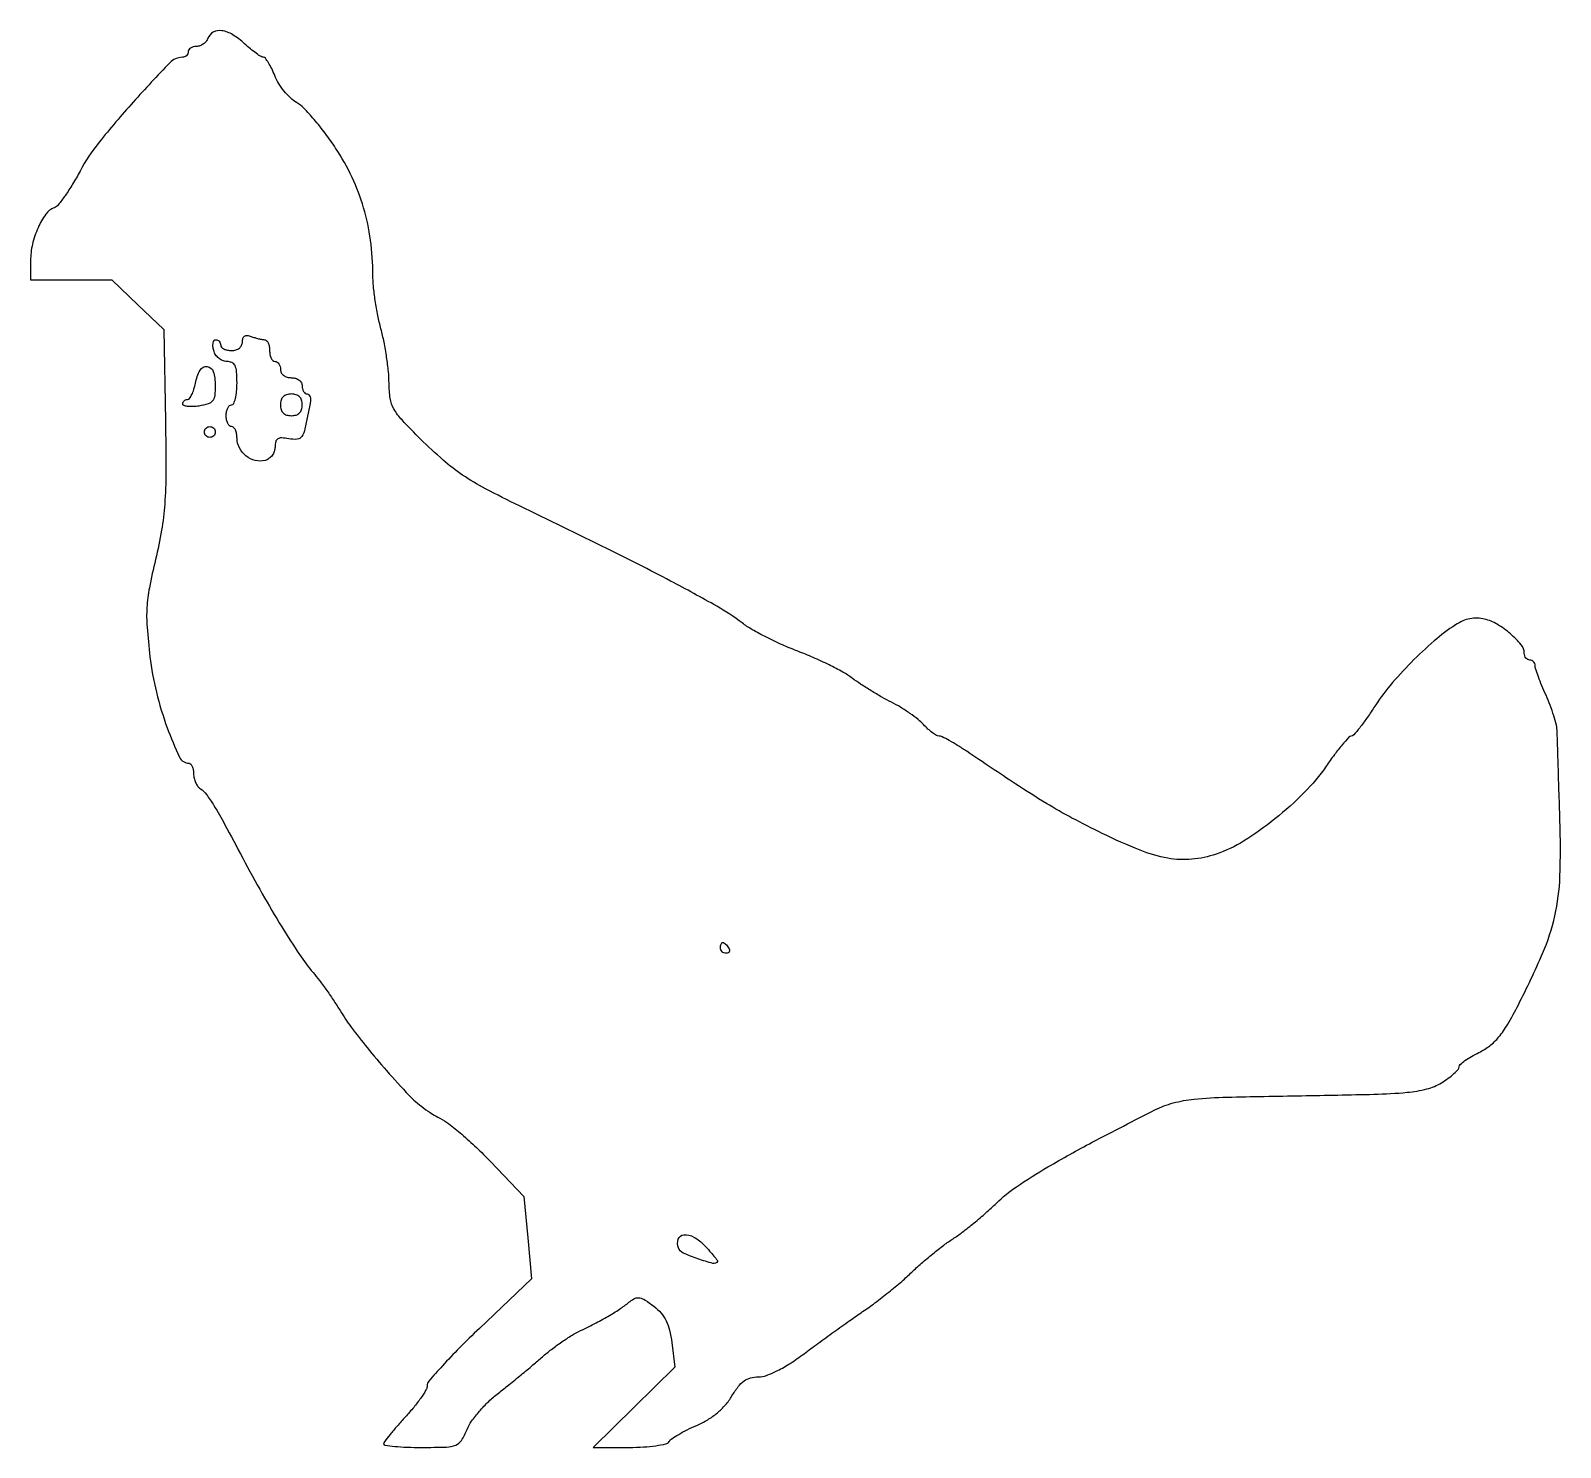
# Model space of a CAD drawing. Extents: x 0 to 282, y 0 to 261.
import ezdxf

# ---------------------------------------------------------------- set-up
doc = ezdxf.new("R2010")
doc.units = 0

msp = doc.modelspace()

# ---------------------------------------------------------------- linework, layer by layer
for points in [[(32.638374, 259.5, -0.081035), (32.303843, 258.926585, -0.065663), (31.782009, 258.440625, -0.06652), (31.159833, 258.112085, -0.088478), (30.531385, 258, 0.063461), (29.94588, 257.925386, 0.081424), (29.449844, 257.70625, 0.09843), (29.117941, 257.381366, 0.151099), (29, 257, -0.104781), (28.919152, 256.61844, -0.09912), (28.689701, 256.29375, -0.096493), (28.346891, 256.076133, -0.093578), (27.943663, 256, 0.204991), (25.611192, 255.001781, 0.007437), (18.896806, 247.753228, 0.01391), (12.603866, 240.349379, 0.046773), (9.10534, 235.046259, -0.013361), (7.738161, 232.638454, -0.017457), (6.354705, 230.517829, -0.015132), (5.104593, 228.850043, -0.133511), (4.368267, 228.311076, 0.14594), (2.804424, 227.106761, 0.051031), (1.372323, 224.621414, 0.048194), (0.346082, 221.5703, 0.057099), (0, 218.54966), (0, 215), (7.482441, 215), (14.964881, 215), (19.732441, 210.434403), (24.5, 205.868806), (24.81398, 189.085736, -0.004676), (24.902334, 179.640107, -0.017658), (24.69355, 173.729838, -0.024554), (24.11274, 168.901729, -0.017094), (23.005675, 163.523475, 0.011067), (21.862676, 158.290793, 0.033839), (21.408994, 154.688163, 0.033483), (21.443025, 151.036962, 0.010658), (21.97306, 145.622142, 0.030255), (23.159568, 139.078774, 0.027852), (25.150919, 132.538588, 0.021938), (27.414517, 127.110974, 0.290753), (29.163519, 126, -0.215379), (29.483506, 125.855458, -0.079436), (29.754284, 125.427096, -0.060414), (29.938704, 124.796419, -0.040974), (30, 124.04969, 0.057351), (30.092679, 123.244352, 0.049409), (30.367188, 122.437375, 0.051912), (30.771255, 121.748308, 0.092152), (31.25, 121.29969, -0.09115), (32.355205, 120.268152, -0.022385), (33.750984, 118.198324, -0.013215), (35.724252, 114.768737, -0.002599), (39.071817, 108.5, 0.007596), (42.645673, 101.965529, 0.00888), (46.240545, 95.878039, 0.009386), (49.5201, 90.761052, 0.02819), (52.014526, 87.446201, -0.013894), (53.173797, 85.993955, -0.007316), (54.536253, 84.13026, -0.007272), (55.876781, 82.179565, -0.011116), (56.976379, 80.446201, 0.023615), (59.033888, 77.375253, 0.011344), (61.942714, 73.628897, 0.010044), (65.527189, 69.398948, 0.007223), (69.69072, 64.816327, 0.027847), (70.880335, 63.678494, 0.017403), (72.388591, 62.477, 0.017455), (73.962309, 61.393506, 0.030169), (75.350339, 60.621221, -0.052586), (76.95524, 59.631739, -0.012654), (79.382973, 57.656963, -0.012854), (82.067785, 55.235424, -0.012431), (84.655527, 52.652568), (90.811055, 46.195347), (91.52059, 38.623551), (92.230126, 31.051754), (82.615063, 21.90406, 0.007132), (78.930587, 18.297165, 0.010656), (75.824425, 15.032097, 0.005936), (73.324042, 12.222768, 0.180783), (73, 11.35584, -0.135759), (72.783771, 10.574148, -0.017222), (71.825, 9.091994, -0.019169), (70.531752, 7.379997, -0.014858), (69, 5.615826, 0.006832), (67.467274, 3.906732, 0.010114), (66.175, 2.363601, 0.005699), (65.136586, 1.040784, 0.165006), (65, 0.638169, 0.378789), (65.225472, 0.38325, 0.007838), (67.052308, 0.187462, 0.014206), (69.307779, 0.045905, 0.008568), (71.98658, 0, 0.007208), (76.553901, 0.065845, 0.08725), (78.266361, 0.418133, 0.160814), (79.317894, 1.296385, 0.04009), (80.357841, 3.314007, -0.055275), (81.194649, 4.823399, -0.02343), (82.622026, 6.649306, -0.022837), (84.343321, 8.474821, -0.027707), (86.121261, 10.014505, 0.004535), (88.068841, 11.549186, 0.002887), (90.308764, 13.368767, 0.002899), (92.485701, 15.179394, 0.005379), (94.227724, 16.677771, -0.016866), (95.894202, 18.045843, -0.012507), (97.821661, 19.447153, -0.012674), (99.709701, 20.679484, -0.027679), (101.227724, 21.504026, 0.008964), (104.135559, 22.945311, 0.01358), (106.605974, 24.311804, 0.015633), (108.676747, 25.620701, 0.024451), (110.362501, 26.885886, -0.072965), (111.308379, 27.461979, -0.150733), (112.161066, 27.549398, -0.097063), (113.163355, 27.136738, -0.020062), (114.719153, 26.016134, -0.048176), (116.066728, 24.733789, -0.063029), (117.009111, 23.32029, -0.055958), (117.642823, 21.586037, -0.028985), (118.057678, 19.31376), (118.615356, 14.78894), (111.100051, 7.39447), (103.584745, 0), (110.233356, 0, 0.014955), (112.845737, 0.078154, 0.021774), (115.137572, 0.315876, 0.018958), (116.95204, 0.655077, 0.201279), (117.551148, 1.08276, -0.106532), (118.058791, 1.61066, -0.015762), (119.318289, 2.402359, -0.017165), (120.890877, 3.251943, -0.014011), (122.627242, 4.054542, 0.034262), (124.653763, 5.092771, 0.038444), (126.438354, 6.363583, 0.040167), (127.938045, 7.835181, 0.045411), (129.115852, 9.471782, -0.029102), (130.271641, 11.193393, -0.073554), (131.34704, 12.245675, -0.09157), (132.526887, 12.808433, -0.065701), (133.978456, 13, 0.086574), (135.492951, 13.264212, 0.030606), (137.522755, 14.138302, 0.026676), (139.86524, 15.48313, 0.018008), (142.390497, 17.25, -0.003639), (144.922041, 19.13188, -0.002338), (147.884632, 21.279688, -0.002349), (150.80411, 23.354764, -0.004409), (153.186383, 25, 0.012318), (155.447578, 26.61503, 0.008049), (157.977955, 28.582719, 0.008096), (160.383992, 30.581643, 0.015321), (162.245492, 32.281598, -0.01317), (164.004874, 33.902226, -0.009088), (166.076906, 35.646967, -0.009169), (168.132055, 37.253016, -0.018472), (169.819927, 38.427843, 0.020044), (171.534923, 39.629567, 0.009093), (173.684854, 41.331015, 0.008986), (175.890455, 43.210095, 0.012175), (177.809364, 44.990414, -0.044569), (181.50652, 47.999905, -0.015708), (187.293929, 51.650343, -0.011628), (195.440419, 56.186413, -0.004421), (207, 62.14524, -0.0512), (210.375654, 63.434406, -0.041379), (214.194802, 64.128526, -0.018203), (220.269001, 64.497505, -0.002081), (233.988749, 64.773394, 0.002079), (247.324384, 65.0415, 0.016922), (253.41601, 65.395821, 0.038386), (257.059073, 66.01621, 0.077194), (259.738749, 67.147555, 0.0188), (260.987778, 67.985966, 0.025637), (262.042008, 68.838527, 0.024332), (262.818079, 69.60618, 0.187708), (263, 70.07369, -0.212776), (263.201591, 70.525961, -0.025386), (264.073546, 71.233155, -0.026708), (265.254736, 72.002441, -0.018887), (266.654626, 72.74213, 0.053797), (268.632792, 73.970856, 0.054262), (270.296964, 75.590146, 0.039967), (271.938573, 77.935142, 0.014311), (273.904626, 81.514833, 0.016438), (278.367674, 90.976362, 0.046642), (280.623167, 97.906073, 0.046828), (281.550419, 105.118382, 0.016674), (281.560114, 115.517558, -0.000106), (281.382171, 121.041973, -0.000141), (281.222596, 126.073346, -0.0001), (281.090825, 130.292204, -0.00139), (281.047743, 131.817238, 0.052105), (280.893661, 132.999661, 0.015975), (280.420218, 134.739794, 0.015797), (279.76212, 136.666254, 0.016674), (278.994363, 138.512373, -0.008361), (278.230652, 140.265971, -0.010548), (277.585844, 141.914131, -0.008808), (277.101594, 143.308715, -0.079314), (277, 143.945136, 0.093714), (276.923861, 144.347799, 0.096534), (276.70625, 144.690134, 0.099094), (276.381562, 144.91927, 0.104631), (276, 145, -0.123617), (275.61725, 145.096097, -0.099252), (275.288675, 145.367188, -0.089414), (275.064747, 145.772488, -0.078306), (274.982723, 146.25, 0.170602), (274.404099, 147.826472, 0.04261), (272.455612, 149.816342, 0.04331), (270.00413, 151.581958, 0.073055), (267.667015, 152.547438, 0.054157), (266.322688, 152.733726, 0.056779), (264.99166, 152.621725, 0.054003), (263.663864, 152.203288, 0.041738), (262.328958, 151.479886, 0.032668), (258.393479, 148.516882, 0.02045), (254.179274, 144.578672, 0.020407), (250.282069, 140.289365, 0.031398), (247.312369, 136.25, -0.010107), (245.961327, 134.238251, -0.015112), (244.693707, 132.542187, -0.010011), (243.586742, 131.2066, -0.218036), (243.135489, 131, 0.213554), (242.674116, 130.793528, 0.008586), (241.446652, 129.371371, 0.013768), (240.035401, 127.580302, 0.009172), (238.51395, 125.45573, -0.044432), (234.498302, 120.609292, -0.028936), (229.089603, 115.747383, -0.029203), (223.325323, 111.667234, -0.057357), (218.255848, 109.262109, -0.059665), (213.77043, 108.309789, -0.067606), (209.37915, 108.507476, -0.050414), (204.249353, 109.986669, -0.018), (197.276044, 113.079682, -0.009117), (191.724629, 115.911543, -0.013718), (187.002205, 118.598986, -0.009716), (181.397713, 122.145921, -0.002394), (172.336522, 128.192699, 0.009597), (170.673926, 129.267905, 0.012815), (169.122428, 130.175355, 0.010051), (167.805159, 130.867014, 0.116371), (167.24151, 131, -0.133316), (166.763, 131.129895, -0.027159), (166.024023, 131.618758, -0.026845), (165.202646, 132.300028, -0.02237), (164.404988, 133.10641, 0.040385), (163.396593, 134.054989, 0.016397), (161.88459, 135.183856, 0.016099), (160.171102, 136.297532, 0.019736), (158.5, 137.220631, -0.01291), (156.73318, 138.165367, -0.008216), (154.724933, 139.350895, -0.008252), (152.791753, 140.579702, -0.015146), (151.265731, 141.653114, 0.033666), (149.56374, 142.758477, 0.011948), (146.994095, 144.111942, 0.011796), (144.093215, 145.468075, 0.013613), (141.265731, 146.618736, -0.015134), (138.419151, 147.787267, -0.012529), (135.460649, 149.19764, -0.01272), (132.812164, 150.628541, -0.032901), (131.004563, 151.829843, 0.034569), (126.323828, 154.918147, 0.007523), (117.827727, 159.549348, 0.006223), (106.072601, 165.543906, 0.002561), (90, 173.387475, -0.009366), (83.71886, 176.559272, -0.027112), (79.543968, 179.065, -0.030898), (75.97208, 181.817451, -0.015459), (71.794848, 185.703012, -0.009785), (68.385275, 189.211694, -0.059252), (66.887226, 191.252817, -0.089976), (66.20773, 193.20279, -0.038323), (65.988131, 195.968697, 0.024219), (65.879407, 198.096692, 0.01195), (65.546097, 200.784555, 0.011829), (65.066422, 203.563417, 0.016912), (64.5, 206, -0.016622), (63.933611, 208.430054, -0.011785), (63.453903, 211.188568, -0.011914), (63.120381, 213.847477, -0.024576), (63.011869, 215.939805, 0.03249), (62.57826, 222.341528, 0.038314), (61.31748, 228.280687, 0.038874), (59.185739, 233.88497, 0.035264), (56.15237, 239.286546, 0.015315), (54.24311, 242.001999, 0.016094), (52.201242, 244.549718, 0.015936), (50.304469, 246.628369, 0.066519), (48.975262, 247.673685, -0.056632), (47.841395, 248.52978, -0.032282), (46.674017, 249.791944, -0.03184), (45.649617, 251.232324, -0.045189), (44.946191, 252.637139, 0.018361), (44.385291, 253.925444, 0.026722), (43.790518, 255.012159, 0.025134), (43.233846, 255.818096, 0.233108), (42.864876, 256, -0.142699), (42.42934, 256.126884, -0.014705), (41.534428, 256.734375, -0.01737), (40.494242, 257.542531, -0.01304), (39.405499, 258.5, 0.048983), (37.214265, 260.164129, 0.101577), (35.204951, 260.895701, 0.159152), (33.641213, 260.628972, 0.181914)], [(43.081787, 204, -0.20455), (43.43274, 203.850156, -0.083526), (43.730275, 203.4125, -0.063754), (43.932556, 202.765613, -0.043961), (44, 202, 0.048028), (44.073693, 201.234582, 0.068025), (44.29375, 200.5875, 0.088204), (44.618118, 200.151477, 0.191087), (45, 200, -0.148195), (45.381354, 199.884432, -0.098894), (45.70625, 199.559375, -0.082425), (45.925306, 199.073457, -0.064853), (46, 198.5, 0.130775), (46.153209, 197.924246, 0.10214), (46.583333, 197.4375, 0.08892), (47.230589, 197.111864, 0.072314), (48, 197, -0.072314), (48.769411, 196.888136, -0.08892), (49.416667, 196.5625, -0.10214), (49.846791, 196.075754, -0.130775), (50, 195.5, 0.058511), (50.067364, 194.926318, 0.077596), (50.266249, 194.440625, 0.096244), (50.560648, 194.115236, 0.162267), (50.90638, 194, -0.207714), (51.224097, 193.86206, -0.110893), (51.44483, 193.485938, -0.077994), (51.532759, 192.920057, -0.048477), (51.466611, 192.25, -0.004487), (50.497075, 187.569473, -0.083485), (49.93958, 186.172926, -0.241905), (49.105269, 185.66174, -0.066071), (47.515031, 185.752376, 0.03246), (46.22336, 185.91335, 0.151767), (45.504288, 185.735745, 0.198181), (45.12101, 185.216774, 0.061285), (45, 184.233209, -0.085319), (44.862464, 183.433062, -0.073968), (44.462743, 182.680251, -0.075332), (43.869836, 182.08825, -0.094902), (43.171041, 181.754979, -0.125303), (41.36568, 181.743297, -0.107453), (39.656162, 182.583733, -0.106198), (38.435217, 184.068541, -0.119713), (38, 185.860243, 0.044778), (37.9265, 186.679314, 0.064637), (37.70625, 187.371446, 0.084546), (37.382136, 187.839283, 0.20173), (37, 188, -0.191087), (36.618118, 188.151477, -0.088204), (36.29375, 188.5875, -0.068025), (36.073693, 189.234582, -0.048028), (36, 190, -0.048028), (36.073693, 190.765418, -0.068025), (36.29375, 191.4125, -0.088204), (36.618118, 191.848523, -0.191087), (37, 192, 0.295869), (37.387127, 192.251055, 0.04382), (37.70625, 193.175, 0.037669), (37.92761, 194.467056, 0.023598), (38, 196, 0.017867), (37.924943, 198.099822, 0.09241), (37.632289, 199.219037, 0.175576), (37.05675, 199.791978, 0.109314), (36.116631, 200, -0.097502), (35.354863, 200.149974, -0.076311), (34.631104, 200.584907, -0.073995), (34.051899, 201.232588, -0.081717), (33.710251, 202, -0.040966), (33.575635, 202.766322, -0.070464), (33.607123, 203.4125, -0.106581), (33.789795, 203.842465, -0.24384), (34.09362, 204, -0.10954), (34.439407, 203.923325, -0.099841), (34.733751, 203.70625, -0.095162), (34.931152, 203.381793, -0.089443), (35, 203, 0.191087), (35.151477, 202.618118, 0.088204), (35.5875, 202.29375, 0.068025), (36.234582, 202.073693, 0.048028), (37, 202, 0.071853), (37.796893, 202.115113, 0.097797), (38.438859, 202.450874, 0.110377), (38.852481, 202.968618, 0.114041), (39, 203.606989, -0.076855), (39.101342, 204.262395, -0.176865), (39.40165, 204.651801, -0.16701), (39.896449, 204.769113, -0.067159), (40.581787, 204.606989, 0.016969), (41.254744, 204.374624, 0.015089), (41.96865, 204.178303, 0.015326), (42.621647, 204.040803, 0.04425)], [(34, 195.613499, -0.027442), (33.894884, 193.699735, -0.139681), (33.496028, 192.721932, -0.155057), (32.665634, 192.155948, -0.036233), (31, 191.786692, -0.025568), (29.850015, 191.677574, -0.042928), (28.88125, 191.7186, -0.055623), (28.202007, 191.88429, -0.314934), (28, 192.173193, -0.104979), (28.066974, 192.488667, -0.099155), (28.257031, 192.757125, -0.09644), (28.54099, 192.937058, -0.093399), (28.875, 193, 0.239262), (29.251631, 193.191171, 0.04364), (29.669219, 193.88125, 0.038538), (30.056411, 194.850879, 0.026378), (30.35, 196, -0.074149), (31.207847, 198.383906, -0.304643), (32.497412, 199.06501, -0.30156), (33.627757, 198.129675, -0.07357)], [(46, 192, 0.072254), (46.126841, 191.126841, 0.124864), (46.5, 190.5, 0.124864), (47.126841, 190.126841, 0.072254), (48, 190, 0.072254), (48.873159, 190.126841, 0.124864), (49.5, 190.5, 0.124864), (49.873159, 191.126841, 0.072254), (50, 192, 0.072254), (49.873159, 192.873159, 0.124864), (49.5, 193.5, 0.124864), (48.873159, 193.873159, 0.072254), (48, 194, 0.072254), (47.126841, 193.873159, 0.124864), (46.5, 193.5, 0.124864), (46.126841, 192.873159, 0.072254)], [(34, 187, -0.099038), (33.923658, 186.618362, -0.097945), (33.70625, 186.29375, -0.097945), (33.381638, 186.076342, -0.099038), (33, 186, -0.099038), (32.618362, 186.076342, -0.097945), (32.29375, 186.29375, -0.097945), (32.076342, 186.618362, -0.099038), (32, 187, -0.099038), (32.076342, 187.381638, -0.097945), (32.29375, 187.70625, -0.097945), (32.618362, 187.923658, -0.099038), (33, 188, -0.099038), (33.381638, 187.923658, -0.097945), (33.70625, 187.70625, -0.097945), (33.923658, 187.381638, -0.099038)], [(128.5, 92, -0.082592), (128.656512, 91.6179, -0.161196), (128.6254, 91.29375, -0.182303), (128.413961, 91.078288, -0.108972), (128.059017, 91, -0.093332), (127.654762, 91.076123, -0.09642), (127.311086, 91.29375, -0.099167), (127.081062, 91.618444, -0.105053), (127, 92, -0.042167), (127.032345, 92.382849, -0.061769), (127.129539, 92.70625, -0.081139), (127.272352, 92.92554, -0.210953), (127.440983, 93, -0.151918), (127.65171, 92.934461, -0.038439), (127.933975, 92.70625, -0.035638), (128.231006, 92.382774, -0.029505)], [(126.460866, 34.243056, -0.342157), (125.627412, 33.882486, -0.020876), (122.857126, 34.71757, -0.023475), (120.15238, 35.802486, -0.196466), (119.268335, 36.743114, -0.174273), (119.234322, 38.337698, -0.29551), (120.240902, 39.139069, -0.155238), (122.104781, 38.741208, -0.074381), (124.048122, 37.211658, -0.007016), (125.017052, 36.153624, -0.011242), (125.810459, 35.221072, -0.005186), (126.446691, 34.421458, -0.29974)]]:
    msp.add_lwpolyline(points, format="xyb", close=True)

doc.saveas('drawing.dxf')
